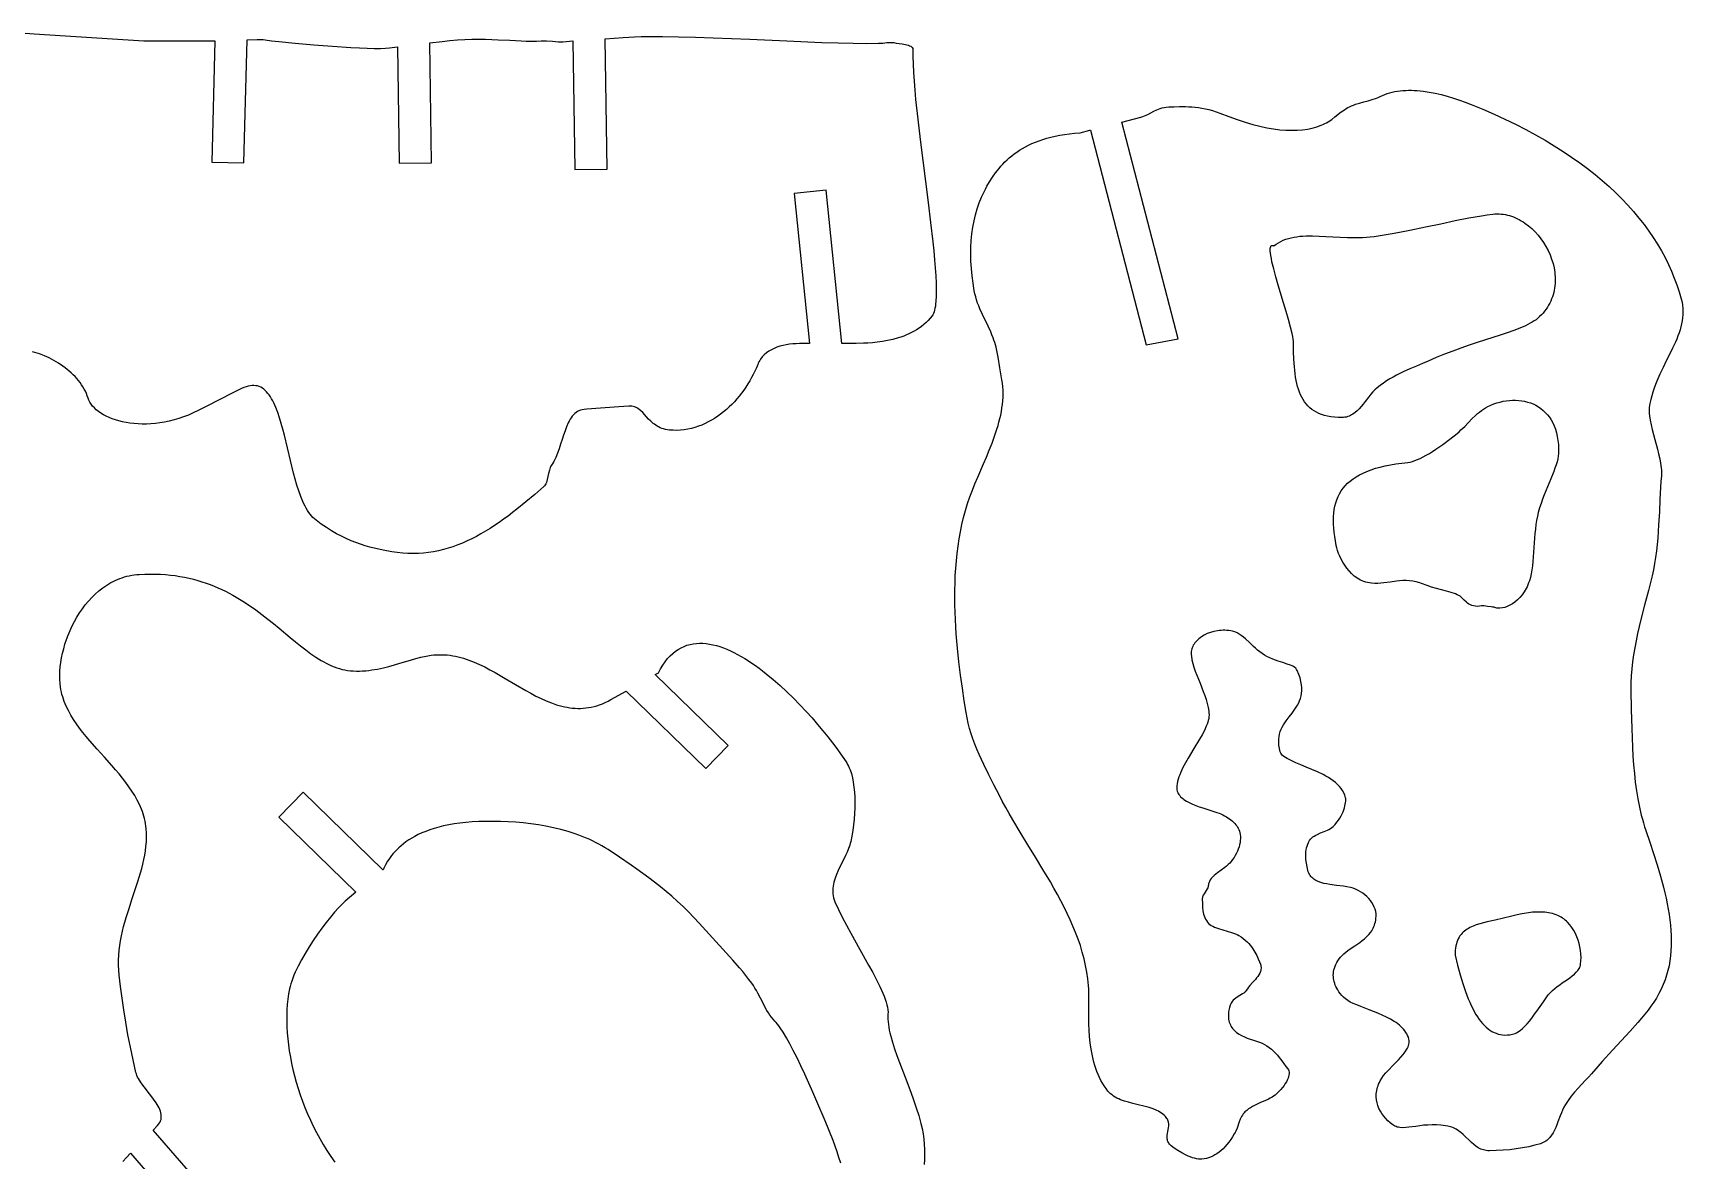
# Model space of a CAD drawing. Extents: x 0 to 1508, y 0 to 573.
# Drawn here: x 190.8 to 497.9, y 312.5 to 522.3 of the extents above; entities that cross this region are included whole.
import ezdxf

# ---------------------------------------------------------------- set-up
doc = ezdxf.new("R2010")
doc.units = 0
doc.layers.get('0').update_dxf_attribs({"color": 1, "linetype": 'CONTINUOUS'})

msp = doc.modelspace()

# ---------------------------------------------------------------- linework, layer by layer
for points in [[(188.59, 522.34), (191.08, 522.18), (211.46, 520.87), (223.14, 520.87), (223.14, 520.87), (224.68, 520.91), (224.1, 498.3), (230.11, 498.15), (230.7, 521.08), (232.55, 521.13), (233.29, 521.13), (233.67, 521.1), (234.04, 521.06), (235.22, 520.9), (236.58, 520.75), (239.67, 520.43), (243.09, 520.13), (246.61, 519.86), (250.01, 519.65), (251.59, 519.57), (253.05, 519.51), (254.37, 519.48), (255.51, 519.48), (256.46, 519.5), (257.17, 519.56), (258.69, 519.75), (259, 498.1), (265.01, 498.19), (264.69, 520.5), (266.99, 520.78), (268.45, 520.94), (269.87, 521.06), (271.23, 521.13), (272.55, 521.17), (273.83, 521.18), (275.07, 521.17), (276.26, 521.14), (277.42, 521.09), (279.61, 520.98), (281.67, 520.87), (282.65, 520.84), (283.6, 520.82), (284.53, 520.83), (285.42, 520.87), (285.87, 520.88), (286.39, 520.86), (287.53, 520.79), (288.63, 520.72), (289.1, 520.7), (289.48, 520.71), (291.34, 520.85), (291.68, 496.92), (297.69, 497.01), (297.34, 521.28), (300.69, 521.53), (301.71, 521.59), (302.82, 521.64), (304.01, 521.67), (305.27, 521.69), (308, 521.68), (310.96, 521.64), (314.12, 521.56), (317.41, 521.44), (324.25, 521.16), (331.12, 520.86), (337.65, 520.6), (340.67, 520.5), (343.46, 520.43), (346, 520.4), (348.21, 520.42), (349.03, 520.47), (349.78, 520.54), (350.45, 520.58), (350.76, 520.57), (351.05, 520.54), (351.5, 520.47), (352.04, 520.41), (352.63, 520.32), (353.22, 520.22), (353.5, 520.15), (353.76, 520.07), (353.99, 519.98), (354.2, 519.88), (354.37, 519.76), (354.5, 519.62), (354.58, 519.47), (354.6, 519.38), (354.61, 519.3), (354.61, 517.96), (354.65, 516.53), (354.72, 515.01), (354.82, 513.4), (354.96, 511.72), (355.12, 509.98), (355.5, 506.33), (355.95, 502.52), (356.43, 498.62), (357.43, 490.82), (357.9, 487.06), (358.31, 483.49), (358.48, 481.79), (358.63, 480.16), (358.76, 478.62), (358.86, 477.16), (358.92, 475.8), (358.95, 474.55), (358.94, 473.41), (358.88, 472.39), (358.84, 471.93), (358.79, 471.51), (358.72, 471.12), (358.64, 470.76), (358.55, 470.45), (358.45, 470.17), (358.33, 469.93), (358.2, 469.73), (357.83, 469.28), (357.45, 468.86), (357.05, 468.47), (356.63, 468.1), (356.2, 467.76), (355.76, 467.43), (355.3, 467.13), (354.83, 466.86), (354.36, 466.6), (353.87, 466.36), (353.39, 466.15), (352.89, 465.95), (352.39, 465.77), (351.89, 465.6), (350.89, 465.32), (349.89, 465.1), (348.92, 464.93), (347.97, 464.8), (347.06, 464.71), (346.2, 464.65), (345.4, 464.61), (344.03, 464.59), (341.38, 464.58), (338.46, 493.09), (332.49, 492.48), (335.34, 464.55), (333.51, 464.55), (332.88, 464.53), (332.26, 464.49), (331.65, 464.42), (331.04, 464.33), (330.45, 464.21), (329.87, 464.05), (329.31, 463.87), (328.78, 463.65), (328.27, 463.4), (327.8, 463.12), (327.35, 462.8), (326.94, 462.45), (326.57, 462.06), (326.24, 461.63), (326.1, 461.4), (325.96, 461.16), (325.84, 460.91), (325.73, 460.65), (325.48, 460.03), (325.21, 459.43), (324.91, 458.82), (324.6, 458.22), (324.26, 457.62), (323.91, 457.04), (323.53, 456.46), (323.14, 455.89), (322.73, 455.33), (322.3, 454.79), (321.85, 454.26), (321.39, 453.74), (320.91, 453.24), (320.41, 452.76), (319.9, 452.29), (319.37, 451.85), (318.83, 451.42), (318.28, 451.02), (317.71, 450.64), (317.13, 450.29), (316.53, 449.97), (315.93, 449.67), (315.31, 449.4), (314.68, 449.16), (314.04, 448.95), (313.39, 448.77), (312.73, 448.63), (312.06, 448.52), (311.38, 448.45), (310.7, 448.41), (310.01, 448.42), (309.31, 448.46), (308.92, 448.51), (308.55, 448.58), (308.21, 448.67), (307.88, 448.78), (307.58, 448.9), (307.29, 449.04), (307.01, 449.19), (306.75, 449.35), (306.5, 449.53), (306.27, 449.71), (305.83, 450.1), (305.43, 450.51), (305.05, 450.92), (304.33, 451.71), (303.97, 452.06), (303.6, 452.37), (303.4, 452.5), (303.2, 452.62), (302.99, 452.72), (302.77, 452.8), (302.54, 452.87), (302.29, 452.91), (302.04, 452.92), (301.77, 452.91), (299.87, 452.77), (293.95, 452.32), (293.42, 452.28), (293.08, 452.24), (292.76, 452.16), (292.46, 452.04), (292.18, 451.9), (291.91, 451.72), (291.66, 451.52), (291.43, 451.29), (291.21, 451.04), (291.01, 450.76), (290.82, 450.46), (290.64, 450.14), (290.47, 449.81), (290.15, 449.09), (289.86, 448.32), (289.58, 447.51), (289.32, 446.68), (289.05, 445.83), (288.77, 444.99), (288.47, 444.17), (288.14, 443.38), (287.96, 443), (287.77, 442.63), (287.57, 442.28), (287.35, 441.94), (287.23, 441.74), (287.12, 441.5), (287.03, 441.25), (286.95, 440.98), (286.8, 440.4), (286.67, 439.81), (286.54, 439.24), (286.39, 438.71), (286.29, 438.48), (286.19, 438.27), (286.07, 438.09), (285.93, 437.94), (284.25, 436.49), (282.59, 435.09), (280.92, 433.75), (280.09, 433.1), (279.26, 432.47), (278.42, 431.86), (277.59, 431.27), (276.75, 430.71), (275.91, 430.16), (275.07, 429.64), (274.22, 429.15), (273.36, 428.68), (272.51, 428.23), (271.64, 427.82), (270.77, 427.44), (269.9, 427.08), (269.01, 426.76), (268.12, 426.47), (267.22, 426.22), (266.31, 426), (265.39, 425.82), (264.46, 425.68), (263.52, 425.57), (262.57, 425.51), (261.61, 425.48), (260.63, 425.5), (259.65, 425.56), (258.65, 425.67), (257.63, 425.82), (256.01, 426.12), (255.19, 426.29), (254.36, 426.49), (253.52, 426.7), (252.66, 426.95), (251.8, 427.22), (250.93, 427.53), (250.04, 427.88), (249.14, 428.27), (248.24, 428.7), (247.32, 429.18), (246.39, 429.72), (245.44, 430.31), (244.49, 430.96), (243.52, 431.68), (243.23, 431.92), (242.95, 432.19), (242.68, 432.48), (242.42, 432.8), (242.18, 433.15), (241.94, 433.51), (241.71, 433.9), (241.49, 434.31), (241.28, 434.74), (241.07, 435.19), (240.68, 436.13), (240.32, 437.14), (239.98, 438.2), (239.66, 439.3), (239.35, 440.44), (238.78, 442.78), (238.22, 445.15), (237.66, 447.48), (237.37, 448.61), (237.06, 449.7), (236.74, 450.75), (236.41, 451.74), (236.05, 452.67), (235.66, 453.52), (235.46, 453.92), (235.25, 454.3), (235.03, 454.66), (234.8, 454.99), (234.57, 455.29), (234.32, 455.57), (234.07, 455.83), (233.8, 456.05), (233.53, 456.25), (233.24, 456.42), (232.94, 456.55), (232.63, 456.66), (232.31, 456.72), (231.97, 456.76), (231.62, 456.76), (231.26, 456.72), (230.88, 456.64), (230.49, 456.53), (230.09, 456.37), (229.67, 456.18), (227.94, 455.3), (223.18, 452.89), (221.59, 452.08), (220.68, 451.65), (219.78, 451.25), (218.87, 450.91), (217.98, 450.6), (217.09, 450.34), (216.2, 450.12), (215.33, 449.94), (214.47, 449.79), (213.62, 449.69), (212.79, 449.61), (211.97, 449.58), (211.17, 449.57), (210.39, 449.6), (209.63, 449.66), (208.89, 449.74), (208.18, 449.86), (207.49, 450), (206.82, 450.16), (206.19, 450.35), (205.58, 450.56), (205, 450.8), (204.46, 451.05), (203.94, 451.32), (203.47, 451.61), (203.03, 451.91), (202.63, 452.23), (202.27, 452.57), (201.95, 452.91), (201.67, 453.27), (201.43, 453.63), (201.24, 454.01), (201.1, 454.39), (200.95, 454.82), (200.78, 455.25), (200.59, 455.67), (200.37, 456.09), (200.14, 456.49), (199.88, 456.89), (199.6, 457.28), (199.31, 457.66), (199, 458.04), (198.67, 458.4), (198.33, 458.75), (197.97, 459.09), (197.6, 459.43), (197.22, 459.75), (196.82, 460.06), (196.42, 460.36), (195.59, 460.92), (194.73, 461.43), (193.85, 461.89), (192.96, 462.29), (192.06, 462.64), (191.17, 462.92), (190.73, 463.04)], [(223.9, 305.9), (213.2, 318.23), (214.04, 319.09), (214.27, 319.36), (214.45, 319.63), (214.58, 319.91), (214.67, 320.2), (214.72, 320.49), (214.73, 320.79), (214.7, 321.09), (214.64, 321.4), (214.56, 321.71), (214.44, 322.02), (214.3, 322.34), (214.13, 322.66), (213.74, 323.31), (213.29, 323.97), (212.8, 324.63), (212.3, 325.28), (211.79, 325.93), (211.31, 326.57), (210.86, 327.19), (210.48, 327.8), (210.32, 328.09), (210.19, 328.38), (210.08, 328.67), (210, 328.94), (209.46, 331.28), (208.97, 333.62), (208.52, 335.96), (208.12, 338.28), (207.76, 340.56), (207.44, 342.78), (207.16, 344.94), (206.91, 347.01), (206.83, 347.97), (206.79, 348.91), (206.79, 349.84), (206.83, 350.76), (206.91, 351.66), (207.02, 352.56), (207.15, 353.45), (207.32, 354.33), (207.51, 355.21), (207.72, 356.07), (207.95, 356.93), (208.19, 357.79), (208.72, 359.47), (209.27, 361.14), (209.83, 362.8), (210.37, 364.44), (210.86, 366.08), (211.09, 366.9), (211.29, 367.71), (211.48, 368.53), (211.64, 369.35), (211.77, 370.17), (211.87, 371), (211.94, 371.82), (211.97, 372.65), (211.96, 373.48), (211.91, 374.32), (211.87, 374.79), (211.8, 375.25), (211.71, 375.71), (211.61, 376.16), (211.49, 376.61), (211.36, 377.05), (211.21, 377.49), (211.04, 377.93), (210.67, 378.79), (210.25, 379.63), (209.78, 380.47), (209.26, 381.29), (208.71, 382.1), (208.13, 382.9), (207.51, 383.69), (206.87, 384.48), (206.21, 385.26), (205.54, 386.03), (204.16, 387.57), (202.77, 389.11), (201.42, 390.66), (200.76, 391.43), (200.13, 392.22), (199.52, 393.01), (198.94, 393.8), (198.4, 394.61), (197.89, 395.43), (197.44, 396.26), (197.02, 397.1), (196.67, 397.95), (196.51, 398.39), (196.37, 398.82), (196.24, 399.27), (196.13, 399.71), (196.04, 400.16), (195.96, 400.62), (195.88, 401.32), (195.83, 402.06), (195.83, 402.82), (195.86, 403.61), (195.92, 404.41), (196.03, 405.23), (196.17, 406.07), (196.34, 406.92), (196.56, 407.77), (196.8, 408.62), (197.09, 409.48), (197.4, 410.33), (197.76, 411.18), (198.14, 412.01), (198.56, 412.84), (199.02, 413.64), (199.51, 414.43), (200.03, 415.19), (200.58, 415.93), (201.17, 416.64), (201.79, 417.31), (202.44, 417.95), (203.12, 418.55), (203.83, 419.11), (204.58, 419.62), (204.96, 419.85), (205.35, 420.08), (205.75, 420.29), (206.16, 420.48), (206.57, 420.67), (206.99, 420.83), (207.42, 420.99), (207.86, 421.13), (208.3, 421.25), (208.75, 421.35), (209.21, 421.44), (209.67, 421.52), (210.15, 421.57), (210.63, 421.61), (211.65, 421.66), (212.64, 421.67), (213.62, 421.66), (214.58, 421.63), (215.51, 421.57), (216.42, 421.48), (217.32, 421.37), (218.19, 421.23), (219.05, 421.08), (219.89, 420.9), (220.7, 420.7), (221.51, 420.48), (222.29, 420.24), (223.06, 419.99), (223.81, 419.71), (224.55, 419.42), (225.27, 419.12), (225.97, 418.8), (226.66, 418.47), (227.34, 418.12), (228.01, 417.77), (228.66, 417.4), (229.92, 416.63), (231.14, 415.83), (232.32, 415.01), (233.46, 414.16), (234.56, 413.3), (235.63, 412.44), (236.67, 411.58), (238.69, 409.89), (239.68, 409.08), (240.65, 408.3), (241.61, 407.55), (242.56, 406.85), (243.51, 406.19), (244.47, 405.6), (244.95, 405.33), (245.43, 405.07), (245.91, 404.83), (246.4, 404.61), (246.89, 404.41), (247.38, 404.23), (247.88, 404.07), (248.38, 403.94), (248.89, 403.83), (249.4, 403.74), (249.92, 403.68), (250.45, 403.64), (251.04, 403.62), (251.63, 403.63), (252.2, 403.65), (252.77, 403.69), (253.34, 403.75), (253.89, 403.82), (254.98, 404), (256.05, 404.23), (257.09, 404.49), (258.12, 404.78), (259.13, 405.08), (261.11, 405.67), (262.08, 405.95), (263.05, 406.19), (264.01, 406.4), (264.98, 406.55), (265.46, 406.61), (265.94, 406.64), (266.43, 406.67), (266.91, 406.67), (267.43, 406.65), (267.95, 406.61), (268.46, 406.55), (268.97, 406.47), (269.48, 406.38), (269.99, 406.26), (270.49, 406.13), (270.99, 405.99), (271.98, 405.66), (272.97, 405.27), (273.95, 404.85), (274.92, 404.38), (275.88, 403.88), (276.84, 403.35), (278.75, 402.24), (280.65, 401.11), (282.55, 400), (283.5, 399.48), (284.45, 398.97), (285.4, 398.51), (286.36, 398.08), (287.32, 397.69), (288.28, 397.36), (288.77, 397.21), (289.26, 397.09), (289.74, 396.97), (290.24, 396.88), (290.73, 396.8), (291.22, 396.74), (291.72, 396.7), (292.22, 396.68), (292.72, 396.68), (293.22, 396.71), (293.73, 396.75), (294.24, 396.82), (294.75, 396.92), (295.26, 397.04), (295.78, 397.18), (296.3, 397.35), (296.82, 397.55), (297.35, 397.78), (297.88, 398.04), (298.42, 398.33), (301.22, 399.91), (316.04, 385.49), (320.23, 389.79), (306.67, 402.99), (307.23, 403.31), (307.23, 403.31), (307.63, 404.05), (308.05, 404.74), (308.49, 405.36), (308.94, 405.93), (309.42, 406.44), (309.91, 406.9), (310.41, 407.31), (310.93, 407.66), (311.46, 407.96), (312.01, 408.22), (312.56, 408.42), (313.13, 408.58), (313.71, 408.7), (314.31, 408.77), (314.91, 408.8), (315.52, 408.79), (316.14, 408.74), (316.76, 408.65), (317.4, 408.53), (318.04, 408.37), (318.68, 408.17), (319.34, 407.94), (319.99, 407.68), (320.65, 407.39), (321.31, 407.07), (321.98, 406.73), (322.64, 406.36), (323.31, 405.96), (323.98, 405.54), (324.65, 405.1), (325.31, 404.63), (325.98, 404.15), (326.64, 403.65), (327.3, 403.13), (328.61, 402.05), (329.89, 400.93), (331.15, 399.76), (332.38, 398.56), (333.57, 397.34), (334.72, 396.12), (335.83, 394.89), (336.88, 393.69), (337.87, 392.5), (338.8, 391.36), (339.66, 390.25), (340.44, 389.21), (341.14, 388.23), (341.76, 387.33), (342.29, 386.53), (342.46, 386.24), (342.62, 385.93), (342.77, 385.61), (342.91, 385.27), (343.15, 384.54), (343.35, 383.76), (343.52, 382.92), (343.64, 382.04), (343.73, 381.11), (343.78, 380.15), (343.8, 379.16), (343.79, 378.15), (343.74, 377.12), (343.65, 376.07), (343.54, 375.02), (343.4, 373.96), (343.23, 372.91), (343.03, 371.88), (342.96, 371.56), (342.87, 371.25), (342.64, 370.6), (342.37, 369.95), (342.05, 369.28), (341.37, 367.9), (341.02, 367.2), (340.68, 366.49), (340.38, 365.78), (340.11, 365.06), (339.9, 364.33), (339.81, 363.97), (339.75, 363.61), (339.7, 363.25), (339.68, 362.88), (339.68, 362.52), (339.7, 362.16), (339.75, 361.79), (339.83, 361.43), (339.94, 361.07), (340.08, 360.71), (340.73, 359.28), (341.45, 357.81), (342.22, 356.32), (343.04, 354.83), (344.72, 351.84), (346.36, 348.93), (347.13, 347.53), (347.84, 346.19), (348.47, 344.9), (349.02, 343.69), (349.25, 343.12), (349.46, 342.57), (349.63, 342.04), (349.77, 341.53), (349.88, 341.06), (349.95, 340.61), (349.98, 340.18), (349.97, 339.79), (349.95, 339.34), (349.95, 338.87), (349.98, 338.38), (350.04, 337.88), (350.12, 337.36), (350.22, 336.82), (350.34, 336.28), (350.47, 335.71), (350.8, 334.55), (351.19, 333.33), (351.63, 332.07), (352.11, 330.77), (353.15, 328.06), (354.21, 325.25), (354.73, 323.82), (355.23, 322.37), (355.69, 320.92), (356.1, 319.46), (356.33, 318.49), (356.51, 317.52), (356.63, 316.55), (356.72, 315.58), (356.76, 314.63), (356.76, 313.67), (356.74, 312.73), (356.69, 311.8)], [(341.17, 312.05), (340.85, 313.12), (340.5, 314.18), (340.14, 315.23), (339.74, 316.27), (338.25, 319.92), (336.73, 323.52), (335.98, 325.26), (335.22, 326.96), (334.48, 328.6), (333.75, 330.16), (333.04, 331.63), (332.35, 333), (331.69, 334.26), (331.06, 335.4), (330.46, 336.41), (329.91, 337.26), (329.65, 337.63), (329.4, 337.95), (329.16, 338.24), (328.93, 338.48), (328.59, 338.83), (328.28, 339.21), (327.98, 339.61), (327.71, 340.03), (327.44, 340.46), (327.19, 340.9), (326.71, 341.82), (326.24, 342.76), (325.75, 343.7), (325.49, 344.17), (325.22, 344.63), (324.93, 345.09), (324.62, 345.53), (324.08, 346.26), (323.52, 346.98), (322.94, 347.7), (322.35, 348.41), (321.12, 349.82), (319.86, 351.21), (317.31, 353.96), (316.06, 355.33), (314.84, 356.69), (313.86, 357.76), (312.87, 358.8), (311.85, 359.8), (310.81, 360.77), (309.76, 361.71), (308.69, 362.62), (307.62, 363.49), (306.53, 364.35), (305.44, 365.17), (304.35, 365.98), (303.25, 366.76), (302.16, 367.52), (300, 368.99), (297.88, 370.4), (297.31, 370.76), (296.74, 371.1), (296.15, 371.43), (295.56, 371.74), (294.95, 372.04), (294.33, 372.33), (293.7, 372.6), (293.06, 372.86), (292.42, 373.11), (291.77, 373.34), (290.44, 373.76), (289.08, 374.14), (287.71, 374.47), (286.32, 374.75), (284.91, 375), (283.5, 375.2), (282.09, 375.36), (280.68, 375.48), (279.28, 375.58), (277.88, 375.63), (276.5, 375.66), (275.14, 375.66), (273.84, 375.62), (272.6, 375.55), (271.43, 375.46), (270.3, 375.33), (269.24, 375.18), (268.23, 375), (267.27, 374.8), (266.36, 374.58), (265.51, 374.34), (264.7, 374.07), (263.94, 373.79), (263.22, 373.5), (262.55, 373.19), (261.92, 372.87), (261.33, 372.53), (260.77, 372.19), (260.26, 371.84), (259.78, 371.48), (259.34, 371.12), (258.93, 370.75), (258.55, 370.38), (258.2, 370.01), (257.88, 369.65), (257.59, 369.28), (257.32, 368.92), (257.07, 368.56), (256.85, 368.22), (256.47, 367.55), (256.15, 366.93), (256.02, 366.66), (255.97, 366.62), (241.11, 381.07), (236.59, 376.43), (250.96, 362.46), (248.97, 360.79), (248.36, 360.24), (247.69, 359.55), (246.96, 358.75), (246.2, 357.84), (245.41, 356.85), (244.61, 355.78), (243.8, 354.66), (243.01, 353.5), (242.24, 352.3), (241.5, 351.1), (240.82, 349.9), (240.2, 348.72), (239.65, 347.57), (239.41, 347.02), (239.2, 346.48), (239, 345.95), (238.84, 345.44), (238.7, 344.95), (238.59, 344.49), (238.42, 343.55), (238.29, 342.59), (238.18, 341.6), (238.11, 340.58), (238.08, 339.54), (238.07, 338.49), (238.1, 337.41), (238.16, 336.31), (238.26, 335.2), (238.38, 334.07), (238.55, 332.94), (238.74, 331.79), (238.96, 330.63), (239.22, 329.46), (239.51, 328.29), (239.84, 327.11), (240.2, 325.94), (240.59, 324.76), (241.01, 323.58), (241.46, 322.41), (241.95, 321.24), (242.47, 320.08), (243.02, 318.92), (243.61, 317.78), (244.22, 316.65), (244.87, 315.53), (245.55, 314.42), (246.27, 313.33), (247.01, 312.26)], [(207.54, 312.4), (208.26, 313.13), (209, 313.89), (219.36, 301.96)]]:
    msp.add_lwpolyline(points)
for points in [[(385.71, 503.78), (387.53, 504.25), (387.65, 504.28), (398.04, 464.31), (403.95, 465.45), (393.47, 505.76), (397.03, 506.67), (397.39, 506.78), (397.72, 506.9), (398.03, 507.03), (398.32, 507.17), (398.88, 507.47), (399.42, 507.77), (399.99, 508.06), (400.29, 508.19), (400.62, 508.3), (400.97, 508.4), (401.35, 508.48), (401.76, 508.54), (402.21, 508.57), (403.2, 508.61), (404.25, 508.64), (405.36, 508.64), (405.94, 508.62), (406.53, 508.59), (407.14, 508.54), (407.76, 508.46), (408.39, 508.36), (409.04, 508.24), (409.7, 508.08), (410.38, 507.89), (411.06, 507.67), (411.76, 507.41), (413.39, 506.78), (414.94, 506.22), (416.43, 505.74), (417.85, 505.33), (419.2, 504.99), (420.49, 504.71), (421.73, 504.5), (422.91, 504.35), (424.03, 504.26), (425.1, 504.24), (426.12, 504.26), (427.09, 504.34), (428.02, 504.47), (428.91, 504.66), (429.76, 504.89), (430.57, 505.16), (430.93, 505.31), (431.27, 505.47), (431.6, 505.65), (431.92, 505.84), (432.55, 506.27), (433.15, 506.72), (434.33, 507.64), (434.93, 508.07), (435.23, 508.26), (435.54, 508.45), (435.89, 508.63), (436.24, 508.79), (436.61, 508.94), (436.98, 509.07), (437.75, 509.3), (438.54, 509.51), (439.33, 509.72), (440.11, 509.95), (440.86, 510.21), (441.23, 510.36), (441.58, 510.53), (442, 510.73), (442.44, 510.92), (442.89, 511.08), (443.36, 511.22), (443.83, 511.34), (444.31, 511.44), (444.8, 511.53), (445.31, 511.59), (445.82, 511.64), (446.33, 511.67), (446.86, 511.68), (447.39, 511.68), (447.93, 511.66), (448.47, 511.63), (449.57, 511.52), (450.68, 511.36), (451.81, 511.14), (452.94, 510.88), (454.07, 510.58), (455.2, 510.24), (456.32, 509.87), (457.42, 509.47), (458.51, 509.05), (460.68, 508.15), (462.77, 507.24), (464.8, 506.3), (466.77, 505.35), (468.66, 504.38), (470.5, 503.39), (472.27, 502.38), (473.97, 501.36), (475.62, 500.32), (477.2, 499.26), (478.72, 498.19), (480.18, 497.1), (481.58, 496), (482.92, 494.88), (484.2, 493.75), (485.42, 492.6), (486.59, 491.45), (487.69, 490.28), (488.75, 489.1), (489.74, 487.9), (490.68, 486.7), (491.57, 485.49), (492.41, 484.26), (493.19, 483.03), (493.91, 481.79), (494.59, 480.54), (495.22, 479.28), (495.79, 478.01), (496.32, 476.74), (496.8, 475.46), (497.22, 474.17), (497.6, 472.88), (497.75, 472.28), (497.85, 471.68), (497.91, 471.1), (497.93, 470.51), (497.92, 469.94), (497.87, 469.36), (497.79, 468.79), (497.68, 468.23), (497.54, 467.66), (497.38, 467.1), (497.19, 466.53), (496.99, 465.97), (496.76, 465.4), (496.52, 464.83), (495.99, 463.69), (495.42, 462.53), (494.83, 461.34), (494.23, 460.12), (493.64, 458.87), (493.09, 457.58), (492.82, 456.91), (492.57, 456.23), (492.34, 455.54), (492.12, 454.84), (491.93, 454.12), (491.76, 453.38), (491.7, 453.03), (491.66, 452.68), (491.64, 452.3), (491.64, 451.92), (491.66, 451.53), (491.7, 451.12), (491.81, 450.29), (491.98, 449.43), (492.18, 448.54), (492.42, 447.64), (492.67, 446.73), (493.17, 444.91), (493.4, 444.01), (493.61, 443.13), (493.77, 442.28), (493.88, 441.46), (493.92, 441.06), (493.93, 440.67), (493.93, 440.3), (493.91, 439.94), (493.83, 438.9), (493.76, 437.82), (493.64, 435.57), (493.53, 433.22), (493.4, 430.8), (493.32, 429.59), (493.22, 428.37), (493.11, 427.16), (492.98, 425.96), (492.83, 424.78), (492.64, 423.61), (492.43, 422.47), (492.19, 421.36), (491.5, 418.59), (490.79, 415.88), (490.11, 413.21), (489.79, 411.89), (489.49, 410.58), (489.21, 409.27), (488.95, 407.96), (488.73, 406.66), (488.54, 405.36), (488.39, 404.05), (488.29, 402.75), (488.24, 401.43), (488.24, 400.11), (488.31, 396.46), (488.39, 392.92), (488.45, 391.19), (488.52, 389.48), (488.62, 387.8), (488.74, 386.15), (488.88, 384.53), (489.06, 382.93), (489.28, 381.36), (489.53, 379.82), (489.83, 378.3), (490.17, 376.82), (490.37, 376.08), (490.57, 375.36), (490.79, 374.64), (491.03, 373.93), (491.75, 371.79), (492.45, 369.67), (493.11, 367.56), (493.73, 365.47), (494.28, 363.4), (494.53, 362.37), (494.77, 361.35), (494.98, 360.34), (495.17, 359.33), (495.33, 358.33), (495.47, 357.34), (495.59, 356.35), (495.67, 355.37), (495.72, 354.41), (495.75, 353.45), (495.74, 352.5), (495.69, 351.56), (495.61, 350.63), (495.49, 349.71), (495.33, 348.8), (495.13, 347.9), (494.89, 347.02), (494.6, 346.15), (494.27, 345.29), (493.89, 344.44), (493.46, 343.6), (492.98, 342.78), (492.5, 342.03), (491.97, 341.28), (491.42, 340.53), (490.82, 339.78), (490.2, 339.02), (489.53, 338.25), (488.1, 336.64), (484.8, 333.06), (482.92, 330.99), (480.89, 328.7), (480.33, 328.07), (479.71, 327.41), (478.41, 326), (477.75, 325.26), (477.13, 324.51), (476.56, 323.75), (476.29, 323.37), (476.05, 322.98), (475.77, 322.47), (475.52, 321.94), (475.29, 321.4), (475.07, 320.85), (474.66, 319.74), (474.46, 319.2), (474.24, 318.67), (474.01, 318.17), (473.75, 317.69), (473.47, 317.24), (473.15, 316.83), (472.98, 316.64), (472.79, 316.46), (472.6, 316.29), (472.39, 316.14), (472.16, 316), (471.92, 315.88), (471.67, 315.77), (471.4, 315.68), (470.35, 315.38), (469.24, 315.12), (468.09, 314.9), (466.91, 314.71), (465.69, 314.57), (464.44, 314.46), (463.18, 314.39), (461.89, 314.36), (461.6, 314.37), (461.32, 314.4), (461.04, 314.45), (460.78, 314.51), (460.53, 314.59), (460.29, 314.69), (460.06, 314.81), (459.83, 314.93), (459.4, 315.22), (458.99, 315.55), (458.59, 315.9), (458.2, 316.27), (457.42, 317.04), (457.02, 317.42), (456.61, 317.77), (456.17, 318.1), (455.7, 318.39), (455.45, 318.51), (455.19, 318.63), (454.92, 318.73), (454.64, 318.81), (454.19, 318.92), (453.75, 319.01), (453.31, 319.09), (452.88, 319.14), (452.03, 319.2), (451.22, 319.2), (450.42, 319.16), (449.66, 319.1), (448.93, 319.01), (448.23, 318.91), (446.92, 318.73), (446.32, 318.68), (445.76, 318.66), (445.23, 318.69), (444.99, 318.73), (444.75, 318.78), (444.52, 318.86), (444.3, 318.95), (444.09, 319.06), (443.9, 319.19), (443.44, 319.56), (443.01, 319.95), (442.61, 320.37), (442.24, 320.81), (441.9, 321.27), (441.61, 321.75), (441.35, 322.25), (441.15, 322.77), (440.99, 323.3), (440.89, 323.85), (440.84, 324.41), (440.84, 324.7), (440.85, 324.99), (440.88, 325.28), (440.93, 325.58), (440.99, 325.87), (441.07, 326.17), (441.17, 326.47), (441.29, 326.78), (441.42, 327.08), (441.57, 327.39), (441.86, 327.87), (442.22, 328.36), (442.62, 328.84), (443.07, 329.33), (444.02, 330.31), (444.98, 331.29), (445.44, 331.78), (445.85, 332.27), (446.22, 332.75), (446.53, 333.24), (446.66, 333.48), (446.77, 333.72), (446.85, 333.96), (446.92, 334.2), (446.96, 334.44), (446.97, 334.67), (446.96, 334.91), (446.92, 335.14), (446.82, 335.48), (446.69, 335.8), (446.54, 336.11), (446.36, 336.4), (446.16, 336.69), (445.94, 336.97), (445.69, 337.23), (445.42, 337.49), (445.14, 337.74), (444.84, 337.98), (444.52, 338.21), (444.18, 338.43), (443.48, 338.85), (442.73, 339.24), (441.95, 339.61), (441.16, 339.96), (440.35, 340.29), (439.54, 340.6), (437.97, 341.21), (437.23, 341.5), (436.53, 341.79), (436.01, 342.04), (435.54, 342.32), (435.12, 342.63), (434.74, 342.95), (434.42, 343.28), (434.13, 343.62), (433.88, 343.95), (433.67, 344.29), (433.49, 344.61), (433.34, 344.92), (433.22, 345.2), (433.12, 345.46), (433, 345.88), (432.94, 346.13), (432.89, 346.43), (432.86, 346.74), (432.85, 347.05), (432.87, 347.38), (432.91, 347.71), (432.97, 348.04), (433.06, 348.37), (433.18, 348.71), (433.32, 349.05), (433.49, 349.39), (433.7, 349.73), (433.93, 350.06), (434.19, 350.39), (434.48, 350.71), (434.81, 351.02), (435.17, 351.33), (435.56, 351.63), (435.98, 351.92), (436.88, 352.51), (437.8, 353.13), (438.25, 353.47), (438.68, 353.82), (439.1, 354.21), (439.49, 354.62), (439.84, 355.07), (440, 355.31), (440.14, 355.55), (440.28, 355.81), (440.4, 356.09), (440.51, 356.37), (440.6, 356.67), (440.68, 356.98), (440.74, 357.3), (440.79, 357.64), (440.81, 357.99), (440.8, 358.42), (440.74, 358.86), (440.63, 359.29), (440.48, 359.71), (440.28, 360.13), (440.04, 360.53), (439.76, 360.92), (439.45, 361.3), (439.11, 361.65), (438.73, 361.98), (438.33, 362.29), (437.91, 362.57), (437.47, 362.81), (437, 363.02), (436.53, 363.2), (436.04, 363.33), (435.39, 363.46), (434.75, 363.57), (433.47, 363.75), (432.23, 363.91), (431.65, 364.01), (431.08, 364.12), (430.55, 364.26), (430.06, 364.44), (429.6, 364.65), (429.39, 364.77), (429.2, 364.91), (429.01, 365.06), (428.84, 365.22), (428.68, 365.4), (428.54, 365.59), (428.41, 365.81), (428.3, 366.03), (428.2, 366.28), (428.12, 366.55), (427.97, 367.19), (427.84, 367.86), (427.75, 368.56), (427.73, 368.92), (427.72, 369.28), (427.72, 369.63), (427.75, 369.99), (427.8, 370.35), (427.87, 370.71), (427.97, 371.06), (428.09, 371.41), (428.24, 371.74), (428.42, 372.08), (428.6, 372.33), (428.81, 372.55), (429.05, 372.75), (429.31, 372.93), (429.58, 373.09), (429.88, 373.24), (430.49, 373.5), (431.12, 373.75), (431.74, 374.02), (432.03, 374.17), (432.31, 374.34), (432.57, 374.52), (432.82, 374.73), (433.18, 375.1), (433.51, 375.49), (433.8, 375.88), (434.06, 376.28), (434.29, 376.67), (434.49, 377.07), (434.66, 377.45), (434.81, 377.83), (434.92, 378.19), (435.01, 378.53), (435.08, 378.86), (435.13, 379.16), (435.16, 379.43), (435.17, 379.67), (435.16, 379.87), (435.13, 380.04), (435, 380.51), (434.81, 380.95), (434.58, 381.38), (434.31, 381.78), (433.99, 382.16), (433.64, 382.52), (433.26, 382.87), (432.84, 383.2), (432.4, 383.51), (431.94, 383.81), (431.46, 384.09), (430.96, 384.36), (429.93, 384.87), (428.88, 385.33), (427.83, 385.77), (426.82, 386.18), (425.87, 386.57), (425, 386.96), (424.61, 387.15), (424.26, 387.34), (423.94, 387.54), (423.65, 387.74), (423.42, 387.94), (423.22, 388.14), (423.08, 388.36), (422.99, 388.57), (422.84, 389.21), (422.74, 389.82), (422.7, 390.39), (422.71, 390.92), (422.76, 391.43), (422.86, 391.91), (422.99, 392.36), (423.16, 392.79), (423.35, 393.21), (423.57, 393.61), (423.81, 393.99), (424.07, 394.37), (424.61, 395.09), (425.17, 395.81), (425.71, 396.53), (425.96, 396.91), (426.19, 397.29), (426.41, 397.69), (426.59, 398.11), (426.75, 398.54), (426.87, 398.99), (426.96, 399.47), (427, 399.98), (427, 400.52), (426.94, 401.08), (426.83, 401.69), (426.66, 402.33), (426.42, 403.01), (426.12, 403.73), (426, 403.94), (425.85, 404.13), (425.66, 404.29), (425.44, 404.44), (425.19, 404.57), (424.9, 404.69), (424.24, 404.93), (423.47, 405.19), (422.58, 405.48), (421.59, 405.86), (421.06, 406.08), (420.5, 406.34), (420.04, 406.59), (419.6, 406.87), (419.18, 407.17), (418.77, 407.51), (418.37, 407.85), (417.98, 408.21), (417.23, 408.93), (416.48, 409.62), (416.11, 409.94), (415.73, 410.23), (415.34, 410.49), (414.94, 410.71), (414.54, 410.89), (414.12, 411.02), (413.76, 411.09), (413.4, 411.14), (413.05, 411.18), (412.69, 411.2), (412.34, 411.21), (411.99, 411.19), (411.65, 411.16), (411.31, 411.12), (410.64, 410.99), (410.01, 410.81), (409.4, 410.58), (408.84, 410.31), (408.32, 409.99), (407.85, 409.64), (407.63, 409.45), (407.43, 409.26), (407.25, 409.06), (407.08, 408.85), (406.93, 408.63), (406.8, 408.42), (406.68, 408.19), (406.59, 407.97), (406.51, 407.74), (406.46, 407.5), (406.42, 407.27), (406.41, 407.03), (406.42, 406.72), (406.45, 406.4), (406.55, 405.73), (406.71, 405.05), (406.92, 404.34), (407.17, 403.61), (407.45, 402.87), (408.05, 401.36), (408.66, 399.84), (408.94, 399.08), (409.19, 398.33), (409.4, 397.58), (409.56, 396.85), (409.67, 396.14), (409.7, 395.8), (409.72, 395.45), (409.7, 395.13), (409.66, 394.8), (409.59, 394.45), (409.49, 394.1), (409.36, 393.73), (409.21, 393.36), (408.86, 392.58), (408.43, 391.77), (407.96, 390.94), (406.91, 389.21), (405.84, 387.43), (405.33, 386.54), (404.86, 385.66), (404.45, 384.78), (404.27, 384.34), (404.11, 383.91), (403.98, 383.49), (403.86, 383.07), (403.78, 382.66), (403.72, 382.25), (403.7, 381.99), (403.71, 381.74), (403.74, 381.5), (403.8, 381.27), (403.89, 381.05), (403.99, 380.84), (404.12, 380.64), (404.27, 380.44), (404.43, 380.25), (404.62, 380.08), (404.82, 379.9), (405.04, 379.74), (405.52, 379.43), (406.05, 379.14), (406.63, 378.87), (407.24, 378.62), (407.88, 378.38), (408.54, 378.16), (409.88, 377.73), (411.2, 377.32), (411.58, 377.19), (411.94, 377.04), (412.29, 376.88), (412.63, 376.71), (412.95, 376.52), (413.25, 376.33), (413.54, 376.13), (413.81, 375.92), (414.06, 375.7), (414.3, 375.48), (414.51, 375.26), (414.71, 375.04), (414.88, 374.81), (415.03, 374.59), (415.17, 374.36), (415.28, 374.14), (415.39, 373.85), (415.48, 373.53), (415.54, 373.19), (415.57, 372.84), (415.57, 372.47), (415.54, 372.09), (415.49, 371.7), (415.41, 371.31), (415.3, 370.91), (415.17, 370.51), (415.01, 370.11), (414.82, 369.71), (414.61, 369.31), (414.37, 368.92), (414.11, 368.54), (413.82, 368.17), (413.57, 367.89), (413.28, 367.61), (412.97, 367.35), (412.65, 367.08), (411.97, 366.58), (411.29, 366.08), (410.97, 365.83), (410.67, 365.57), (410.4, 365.31), (410.15, 365.04), (409.95, 364.76), (409.78, 364.47), (409.67, 364.17), (409.63, 364.02), (409.61, 363.86), (409.58, 363.66), (409.54, 363.48), (409.47, 363.3), (409.39, 363.13), (409.21, 362.81), (409, 362.5), (408.8, 362.2), (408.63, 361.91), (408.56, 361.76), (408.51, 361.6), (408.48, 361.44), (408.47, 361.28), (408.48, 360.26), (408.51, 359.66), (408.58, 359.03), (408.64, 358.71), (408.72, 358.39), (408.81, 358.07), (408.92, 357.76), (409.06, 357.46), (409.23, 357.18), (409.42, 356.91), (409.64, 356.66), (409.86, 356.47), (410.13, 356.3), (410.43, 356.14), (410.76, 355.99), (411.12, 355.85), (411.5, 355.72), (412.3, 355.48), (413.12, 355.25), (413.92, 355), (414.29, 354.87), (414.65, 354.74), (414.97, 354.59), (415.26, 354.43), (415.7, 354.15), (416.1, 353.85), (416.46, 353.55), (416.8, 353.24), (417.1, 352.92), (417.38, 352.6), (417.63, 352.28), (417.86, 351.95), (418.07, 351.63), (418.26, 351.31), (418.59, 350.68), (418.88, 350.07), (419.14, 349.5), (419.29, 349.11), (419.34, 348.92), (419.38, 348.74), (419.4, 348.38), (419.37, 348.05), (419.28, 347.72), (419.15, 347.42), (418.99, 347.12), (418.8, 346.82), (418.58, 346.54), (418.34, 346.25), (417.83, 345.69), (417.33, 345.1), (417.09, 344.8), (416.87, 344.48), (416.66, 344.19), (416.43, 343.94), (416.19, 343.72), (415.95, 343.54), (415.44, 343.23), (414.93, 342.94), (414.69, 342.77), (414.46, 342.59), (414.24, 342.37), (414.03, 342.12), (413.85, 341.82), (413.68, 341.46), (413.54, 341.04), (413.43, 340.54), (413.37, 340.17), (413.34, 339.82), (413.33, 339.48), (413.34, 339.16), (413.37, 338.86), (413.42, 338.57), (413.49, 338.3), (413.58, 338.04), (413.69, 337.79), (413.81, 337.56), (413.95, 337.33), (414.1, 337.13), (414.27, 336.93), (414.45, 336.74), (414.64, 336.56), (414.85, 336.39), (415.3, 336.09), (415.78, 335.81), (416.3, 335.56), (416.84, 335.33), (417.4, 335.13), (417.97, 334.93), (419.13, 334.57), (419.61, 334.39), (420.07, 334.17), (420.51, 333.89), (420.94, 333.59), (421.35, 333.25), (421.73, 332.89), (422.1, 332.52), (422.45, 332.13), (422.77, 331.75), (423.07, 331.37), (423.6, 330.66), (424.04, 330.05), (424.37, 329.61), (424.49, 329.43), (424.57, 329.22), (424.61, 328.99), (424.62, 328.73), (424.59, 328.46), (424.52, 328.16), (424.42, 327.86), (424.29, 327.53), (424.12, 327.2), (423.92, 326.86), (423.68, 326.51), (423.41, 326.15), (423.11, 325.79), (422.78, 325.44), (422.41, 325.08), (422.02, 324.73), (421.74, 324.52), (421.45, 324.33), (421.13, 324.14), (420.8, 323.97), (420.08, 323.64), (419.33, 323.32), (418.56, 322.98), (418.17, 322.79), (417.8, 322.59), (417.43, 322.38), (417.07, 322.15), (416.73, 321.89), (416.41, 321.62), (416.23, 321.43), (416.06, 321.23), (415.92, 321.01), (415.78, 320.77), (415.54, 320.27), (415.33, 319.73), (414.93, 318.6), (414.7, 318.04), (414.57, 317.77), (414.43, 317.51), (414.1, 316.95), (413.75, 316.44), (413.41, 315.95), (413.05, 315.51), (412.69, 315.1), (412.33, 314.73), (411.96, 314.39), (411.58, 314.09), (411.2, 313.82), (410.81, 313.58), (410.42, 313.38), (410.02, 313.2), (409.62, 313.06), (409.22, 312.94), (408.81, 312.86), (408.4, 312.81), (408.08, 312.8), (407.74, 312.82), (407.38, 312.88), (407.01, 312.97), (406.62, 313.08), (406.23, 313.22), (405.84, 313.38), (405.44, 313.56), (404.66, 313.96), (403.92, 314.4), (403.25, 314.86), (402.67, 315.3), (402.51, 315.45), (402.37, 315.6), (402.25, 315.76), (402.15, 315.92), (402.08, 316.07), (402.02, 316.24), (401.97, 316.4), (401.94, 316.56), (401.93, 316.9), (401.95, 317.24), (401.99, 317.59), (402.06, 317.94), (402.18, 318.64), (402.21, 319), (402.21, 319.35), (402.17, 319.7), (402.12, 319.88), (402.06, 320.05), (401.98, 320.22), (401.89, 320.4), (401.77, 320.57), (401.63, 320.73), (401.4, 320.97), (401.15, 321.18), (400.88, 321.38), (400.59, 321.56), (400.29, 321.72), (399.98, 321.88), (399.3, 322.15), (398.59, 322.39), (397.84, 322.6), (396.29, 322.98), (395.51, 323.17), (394.74, 323.38), (393.99, 323.61), (393.27, 323.87), (392.92, 324.02), (392.59, 324.18), (392.27, 324.36), (391.96, 324.55), (391.67, 324.75), (391.4, 324.98), (391.15, 325.22), (390.91, 325.48), (390.55, 325.94), (390.21, 326.43), (389.9, 326.93), (389.61, 327.45), (389.34, 327.99), (389.1, 328.54), (388.87, 329.1), (388.67, 329.67), (388.48, 330.25), (388.31, 330.84), (388.16, 331.44), (388.02, 332.04), (387.8, 333.24), (387.62, 334.44), (387.5, 335.63), (387.42, 336.8), (387.37, 337.92), (387.34, 338.99), (387.34, 340), (387.35, 340.94), (387.38, 342.52), (387.38, 343.17), (387.37, 343.81), (387.34, 344.45), (387.3, 345.09), (387.17, 346.35), (386.99, 347.61), (386.76, 348.86), (386.47, 350.1), (386.14, 351.32), (385.77, 352.54), (385.35, 353.75), (384.9, 354.96), (384.4, 356.16), (383.88, 357.35), (383.32, 358.53), (382.74, 359.71), (382.13, 360.88), (381.5, 362.05), (380.85, 363.22), (380.19, 364.38), (378.82, 366.7), (377.41, 369.01), (375.99, 371.31), (374.59, 373.62), (373.21, 375.93), (372.54, 377.09), (371.89, 378.25), (371.25, 379.41), (370.64, 380.58), (369.67, 382.46), (368.72, 384.34), (367.8, 386.22), (367.36, 387.17), (366.93, 388.11), (366.53, 389.07), (366.15, 390.02), (365.79, 390.99), (365.47, 391.95), (365.17, 392.93), (364.91, 393.91), (364.69, 394.89), (364.51, 395.89), (364.16, 398.1), (363.81, 400.41), (363.48, 402.83), (363.17, 405.33), (362.9, 407.9), (362.78, 409.21), (362.68, 410.53), (362.59, 411.87), (362.51, 413.21), (362.46, 414.56), (362.42, 415.92), (362.41, 417.28), (362.42, 418.65), (362.45, 420.02), (362.5, 421.39), (362.59, 422.76), (362.7, 424.13), (362.84, 425.49), (363.01, 426.85), (363.22, 428.2), (363.45, 429.54), (363.73, 430.86), (364.04, 432.18), (364.38, 433.49), (364.77, 434.77), (365.2, 436.05), (365.67, 437.3), (366.16, 438.48), (366.67, 439.69), (367.75, 442.16), (368.3, 443.43), (368.83, 444.71), (369.34, 446), (369.82, 447.31), (370.25, 448.62), (370.45, 449.28), (370.63, 449.94), (370.8, 450.6), (370.95, 451.26), (371.08, 451.92), (371.19, 452.58), (371.28, 453.24), (371.34, 453.9), (371.38, 454.56), (371.4, 455.22), (371.38, 455.88), (371.34, 456.53), (371.27, 457.18), (371.17, 457.83), (370.98, 458.94), (370.81, 460.01), (370.48, 462.01), (370.3, 462.96), (370.09, 463.88), (369.84, 464.77), (369.7, 465.21), (369.54, 465.64), (369.32, 466.19), (369.09, 466.74), (368.6, 467.81), (367.57, 469.94), (367.09, 471.01), (366.86, 471.55), (366.65, 472.1), (366.46, 472.66), (366.29, 473.22), (366.15, 473.79), (366.03, 474.37), (365.8, 475.79), (365.62, 477.18), (365.49, 478.55), (365.41, 479.89), (365.38, 481.2), (365.4, 482.49), (365.47, 483.75), (365.59, 484.99), (365.76, 486.19), (365.98, 487.37), (366.25, 488.52), (366.57, 489.64), (366.95, 490.73), (367.38, 491.78), (367.61, 492.3), (367.86, 492.81), (368.12, 493.31), (368.39, 493.81), (368.89, 494.65), (369.42, 495.49), (370.01, 496.32), (370.65, 497.14), (370.99, 497.55), (371.35, 497.94), (371.73, 498.34), (372.13, 498.72), (372.55, 499.1), (372.99, 499.47), (373.45, 499.83), (373.94, 500.18), (374.45, 500.52), (374.99, 500.85), (375.55, 501.16), (376.14, 501.47), (376.75, 501.75), (377.4, 502.03), (378.08, 502.29), (378.79, 502.53), (379.53, 502.75), (380.3, 502.96), (381.11, 503.15), (381.96, 503.32), (382.84, 503.47), (383.76, 503.59), (384.71, 503.7), (385.71, 503.78)], [(421.78, 482.72), (422.19, 483.04), (422.63, 483.32), (423.07, 483.57), (423.54, 483.78), (424.02, 483.97), (424.52, 484.12), (425.03, 484.25), (425.55, 484.36), (426.09, 484.44), (426.64, 484.51), (427.2, 484.55), (427.78, 484.58), (428.96, 484.59), (430.19, 484.55), (431.46, 484.49), (432.77, 484.42), (434.11, 484.35), (435.48, 484.3), (436.87, 484.28), (438.29, 484.31), (439, 484.35), (439.72, 484.41), (440.44, 484.49), (441.17, 484.59), (442.66, 484.83), (444.15, 485.09), (447.12, 485.66), (450.02, 486.25), (452.84, 486.86), (455.53, 487.43), (458.06, 487.94), (459.26, 488.16), (460.41, 488.35), (461.49, 488.52), (462.52, 488.64), (462.92, 488.68), (463.31, 488.69), (463.7, 488.68), (464.09, 488.66), (464.48, 488.61), (464.87, 488.54), (465.25, 488.46), (465.63, 488.36), (466, 488.24), (466.38, 488.11), (466.74, 487.96), (467.11, 487.79), (467.46, 487.61), (467.82, 487.41), (468.16, 487.2), (468.5, 486.97), (469.16, 486.48), (469.79, 485.94), (470.39, 485.35), (470.96, 484.72), (471.49, 484.06), (471.98, 483.35), (472.43, 482.62), (472.83, 481.86), (473.19, 481.08), (473.49, 480.28), (473.74, 479.47), (473.93, 478.64), (474.01, 478.22), (474.07, 477.8), (474.11, 477.38), (474.14, 476.96), (474.15, 476.55), (474.15, 476.13), (474.13, 475.71), (474.09, 475.29), (474.04, 474.88), (473.96, 474.47), (473.87, 474.06), (473.76, 473.65), (473.63, 473.25), (473.49, 472.85), (473.32, 472.46), (473.13, 472.07), (472.92, 471.69), (472.69, 471.32), (472.44, 470.95), (472.17, 470.59), (471.88, 470.24), (471.57, 469.89), (471.23, 469.56), (470.87, 469.23), (470.58, 469), (470.25, 468.77), (469.89, 468.54), (469.49, 468.32), (469.06, 468.1), (468.59, 467.88), (467.58, 467.44), (466.45, 467.01), (465.23, 466.58), (463.93, 466.14), (462.55, 465.69), (459.64, 464.75), (458.14, 464.25), (456.6, 463.72), (455.07, 463.17), (453.53, 462.59), (452.02, 461.97), (450.53, 461.31), (449.47, 460.84), (448.32, 460.35), (447.11, 459.83), (445.87, 459.27), (445.24, 458.97), (444.62, 458.66), (443.99, 458.32), (443.37, 457.97), (442.77, 457.6), (442.17, 457.2), (441.59, 456.78), (441.03, 456.34), (440.61, 455.96), (440.22, 455.55), (439.84, 455.12), (439.47, 454.67), (438.76, 453.75), (438.41, 453.3), (438.05, 452.86), (437.68, 452.44), (437.3, 452.05), (436.9, 451.7), (436.47, 451.4), (436.25, 451.27), (436.02, 451.15), (435.79, 451.05), (435.54, 450.96), (435.29, 450.89), (435.02, 450.84), (434.75, 450.81), (434.47, 450.8), (433.74, 450.81), (433.05, 450.86), (432.41, 450.93), (431.79, 451.04), (431.22, 451.18), (430.68, 451.35), (430.17, 451.54), (429.7, 451.77), (429.26, 452.02), (428.85, 452.31), (428.47, 452.62), (428.12, 452.96), (427.79, 453.32), (427.49, 453.71), (427.22, 454.13), (426.97, 454.57), (426.75, 455.03), (426.55, 455.52), (426.36, 456.04), (426.2, 456.57), (426.06, 457.13), (425.94, 457.71), (425.83, 458.31), (425.74, 458.94), (425.66, 459.58), (425.6, 460.24), (425.51, 461.63), (425.46, 463.09), (425.45, 464.62), (425.43, 464.96), (425.38, 465.38), (425.29, 465.86), (425.18, 466.4), (424.88, 467.62), (424.5, 469.02), (424.06, 470.54), (423.58, 472.14), (422.61, 475.4), (422.16, 476.97), (421.76, 478.44), (421.44, 479.77), (421.32, 480.37), (421.22, 480.91), (421.16, 481.4), (421.12, 481.82), (421.13, 482.18), (421.17, 482.46), (421.2, 482.57), (421.25, 482.66), (421.31, 482.72), (421.38, 482.77), (421.46, 482.79), (421.55, 482.79), (421.66, 482.77), (421.78, 482.72)], [(462.76, 415.49), (462.5, 415.5), (462.21, 415.54), (461.57, 415.65), (461.21, 415.7), (460.84, 415.73), (460.44, 415.73), (460.03, 415.69), (459.64, 415.66), (459.29, 415.68), (458.95, 415.73), (458.65, 415.82), (458.36, 415.94), (458.1, 416.09), (457.85, 416.25), (457.63, 416.42), (457.21, 416.79), (456.85, 417.16), (456.53, 417.47), (456.37, 417.59), (456.22, 417.68), (455.92, 417.82), (455.58, 417.96), (454.79, 418.23), (453.91, 418.49), (452.98, 418.75), (452.04, 419), (451.13, 419.26), (450.31, 419.52), (449.94, 419.65), (449.61, 419.79), (449.27, 419.92), (448.95, 420.04), (448.3, 420.23), (447.66, 420.35), (447.03, 420.42), (446.42, 420.45), (445.81, 420.44), (445.2, 420.4), (444.61, 420.34), (443.43, 420.18), (442.27, 420.02), (441.69, 419.96), (441.12, 419.93), (440.55, 419.92), (439.97, 419.96), (439.6, 420.01), (439.24, 420.08), (438.89, 420.17), (438.56, 420.28), (438.23, 420.41), (437.91, 420.56), (437.61, 420.72), (437.32, 420.9), (437.03, 421.1), (436.76, 421.3), (436.5, 421.52), (436.25, 421.75), (435.78, 422.24), (435.36, 422.76), (434.97, 423.3), (434.63, 423.86), (434.33, 424.42), (434.07, 424.97), (433.84, 425.52), (433.66, 426.04), (433.51, 426.54), (433.4, 427), (433.24, 427.83), (433.11, 428.64), (433, 429.42), (432.92, 430.19), (432.88, 430.93), (432.87, 431.65), (432.88, 432.35), (432.94, 433.02), (433.02, 433.68), (433.15, 434.31), (433.3, 434.92), (433.5, 435.51), (433.73, 436.07), (434.01, 436.61), (434.32, 437.13), (434.68, 437.63), (435.07, 438.1), (435.51, 438.55), (436, 438.98), (436.53, 439.39), (437.1, 439.77), (437.72, 440.13), (438.39, 440.46), (439.11, 440.78), (439.88, 441.07), (440.7, 441.34), (441.58, 441.58), (442.5, 441.8), (443.48, 442), (444.51, 442.17), (445.6, 442.32), (446.75, 442.45), (447.14, 442.51), (447.56, 442.62), (448.02, 442.77), (448.51, 442.96), (449.03, 443.2), (449.57, 443.47), (450.14, 443.78), (450.73, 444.13), (451.34, 444.5), (451.96, 444.91), (453.25, 445.8), (454.56, 446.78), (455.89, 447.84), (456.25, 448.15), (456.61, 448.48), (457.3, 449.15), (458.64, 450.54), (459.32, 451.2), (459.68, 451.52), (460.04, 451.82), (460.41, 452.11), (460.79, 452.37), (461.18, 452.62), (461.6, 452.84), (462.16, 453.1), (462.73, 453.32), (463.3, 453.52), (463.88, 453.68), (464.46, 453.81), (465.04, 453.91), (465.63, 453.98), (466.21, 454.02), (466.78, 454.02), (467.35, 453.99), (467.91, 453.92), (468.46, 453.82), (469, 453.68), (469.53, 453.51), (470.04, 453.31), (470.53, 453.07), (471.01, 452.79), (471.47, 452.48), (471.9, 452.13), (472.31, 451.74), (472.7, 451.32), (473.06, 450.86), (473.39, 450.36), (473.69, 449.82), (473.95, 449.24), (474.19, 448.63), (474.38, 447.97), (474.54, 447.28), (474.66, 446.54), (474.74, 445.77), (474.78, 444.95), (474.77, 444.09), (474.73, 443.63), (474.64, 443.12), (474.5, 442.58), (474.32, 442), (474.11, 441.39), (473.87, 440.75), (473.32, 439.38), (472.72, 437.92), (472.1, 436.38), (471.8, 435.59), (471.52, 434.78), (471.25, 433.96), (471, 433.14), (470.83, 432.42), (470.68, 431.66), (470.56, 430.86), (470.46, 430.04), (470.37, 429.19), (470.3, 428.32), (470.18, 426.58), (470.06, 424.86), (469.99, 424.02), (469.9, 423.22), (469.8, 422.45), (469.68, 421.72), (469.53, 421.03), (469.35, 420.41), (469.21, 420.03), (469.07, 419.67), (468.91, 419.32), (468.75, 418.99), (468.57, 418.67), (468.38, 418.37), (467.99, 417.81), (467.56, 417.3), (467.11, 416.85), (466.65, 416.46), (466.18, 416.13), (465.7, 415.85), (465.22, 415.63), (464.76, 415.46), (464.31, 415.36), (463.87, 415.3), (463.47, 415.31), (463.28, 415.33), (463.09, 415.37), (462.92, 415.42), (462.76, 415.49)], [(455.51, 350.75), (455.97, 348.88), (456.45, 347.13), (456.94, 345.51), (457.44, 344.01), (457.7, 343.3), (457.97, 342.63), (458.24, 341.99), (458.52, 341.39), (458.8, 340.81), (459.09, 340.27), (459.38, 339.75), (459.68, 339.27), (459.99, 338.82), (460.31, 338.4), (460.63, 338.02), (460.96, 337.67), (461.3, 337.34), (461.65, 337.05), (462.01, 336.8), (462.38, 336.57), (462.76, 336.38), (463.14, 336.22), (463.54, 336.09), (463.95, 336), (464.37, 335.93), (464.8, 335.9), (465.24, 335.91), (465.69, 335.94), (465.95, 335.98), (466.2, 336.04), (466.44, 336.12), (466.68, 336.21), (466.92, 336.32), (467.15, 336.45), (467.61, 336.75), (468.05, 337.11), (468.49, 337.52), (468.92, 337.98), (469.35, 338.48), (469.77, 339.02), (470.19, 339.59), (471.05, 340.8), (471.94, 342.06), (472.87, 343.35), (473.23, 343.77), (473.62, 344.17), (474.05, 344.55), (474.51, 344.91), (474.98, 345.26), (475.47, 345.59), (476.43, 346.25), (476.88, 346.57), (477.32, 346.9), (477.71, 347.23), (478.07, 347.57), (478.37, 347.93), (478.5, 348.11), (478.61, 348.3), (478.71, 348.49), (478.79, 348.69), (478.85, 348.89), (478.88, 349.1), (478.94, 349.72), (478.96, 350.35), (478.93, 351), (478.86, 351.65), (478.75, 352.3), (478.6, 352.95), (478.41, 353.58), (478.18, 354.2), (477.91, 354.8), (477.6, 355.37), (477.26, 355.92), (476.87, 356.42), (476.45, 356.89), (476.23, 357.1), (476, 357.3), (475.76, 357.49), (475.51, 357.67), (475.25, 357.83), (474.98, 357.98), (474.65, 358.13), (474.32, 358.27), (473.98, 358.39), (473.63, 358.49), (473.28, 358.58), (472.93, 358.65), (472.57, 358.71), (472.21, 358.75), (471.47, 358.79), (470.71, 358.79), (469.95, 358.74), (469.18, 358.65), (468.4, 358.53), (467.62, 358.39), (466.84, 358.22), (466.05, 358.04), (462.98, 357.28), (461.51, 356.94), (460.8, 356.76), (460.12, 356.58), (459.47, 356.38), (458.86, 356.16), (458.28, 355.9), (458, 355.75), (457.74, 355.6), (457.49, 355.43), (457.25, 355.25), (457.03, 355.05), (456.82, 354.84), (456.62, 354.61), (456.43, 354.37), (456.27, 354.1), (456.11, 353.82), (455.97, 353.52), (455.85, 353.19), (455.75, 352.85), (455.66, 352.48), (455.6, 352.08), (455.55, 351.66), (455.52, 351.22), (455.51, 350.75)]]:
    msp.add_lwpolyline(points, close=True)

doc.saveas('drawing.dxf')
